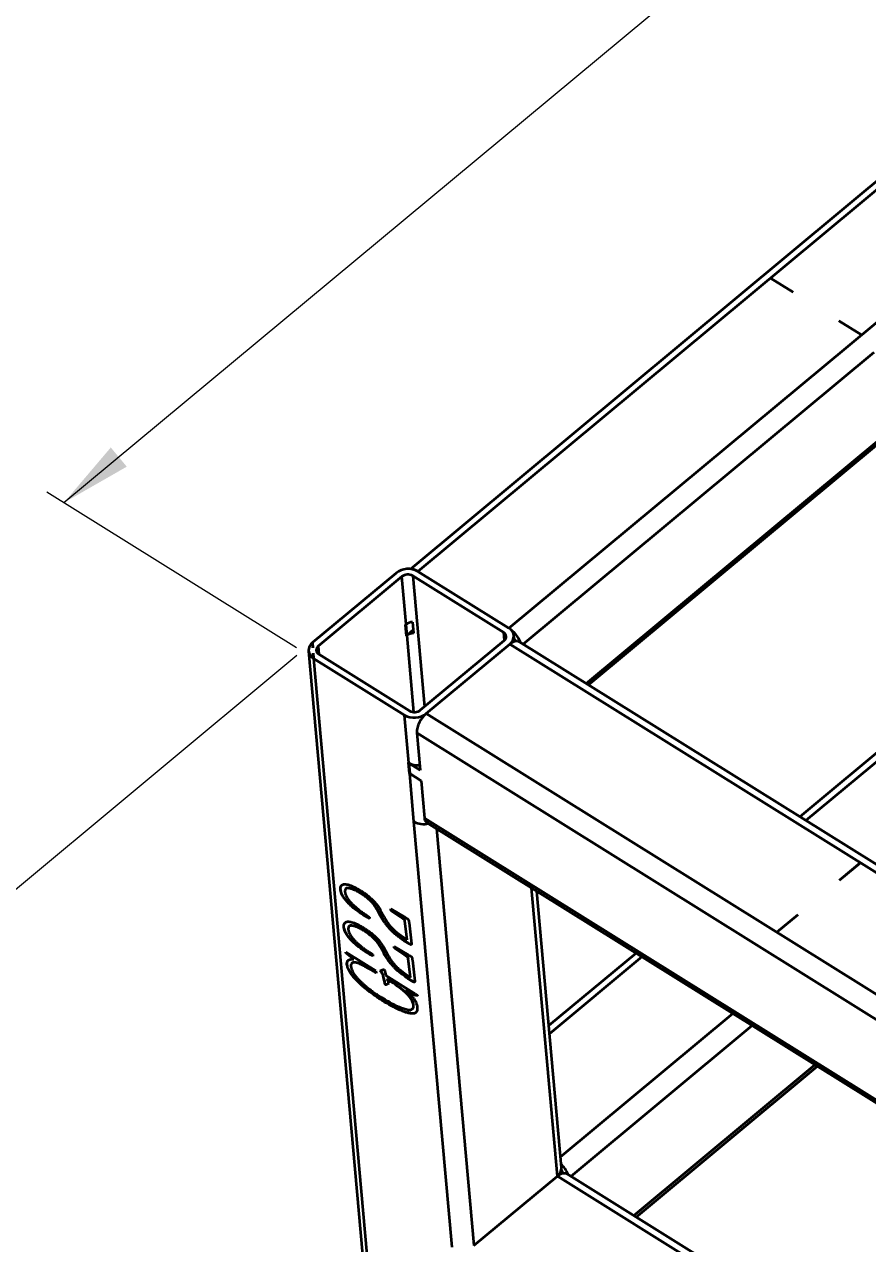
# Model space of a CAD drawing. Header units: millimetres. Extents: x 0 to 14850, y 0 to 10716.
# Drawn here: x 1859 to 3676, y 5630 to 8258 of the extents above; entities that cross this region are included whole.
import ezdxf

# ---------------------------------------------------------------- set-up
doc = ezdxf.new("R2010")
doc.units = ezdxf.units.MM
doc.header["$LTSCALE"] = 50
doc.layers.add('迈迪拼图', color=7, linetype='Continuous', lineweight=0)
doc.styles.add('SLDTEXTSTYLE4', font='SIMSUN.TTC')
doc.dimstyles.new('SLDDIMSTYLE0', dxfattribs={"dimtxt": 175, "dimasz": 175, "dimexe": 0, "dimexo": 0.0625, "dimgap": 43.75, "dimtad": 2, "dimlfac": 0.3, "dimrnd": 1e-09, "dimzin": 12, "dimdsep": 46, "dimtxsty": 'SLDTEXTSTYLE4', "dimsah": 1, "dimcen": 0.09, "dimadec": 0, "dimazin": 3, "dimtfac": 1, "dimtdec": 3, "dimtofl": 0, "dimtmove": 0, "dimatfit": 3, "dimfxl": 0, "dimfrac": 2, "dimtolj": 1, "dimtzin": 12, "dimarcsym": 0})

# ---------------------------------------------------------------- blocks, each defined once
blk = doc.blocks.new('_D')
at = {"layer": '迈迪拼图'}
for p, q in [((2446.4, 6897.1), (1201.3, 5860.7)), ((1235, 5888.8), (7482.3, 1989.1)), ((8693.7, 2997.4), (7448.5, 1961))]:
    blk.add_line(p, q, dxfattribs=at)
for points in [[(1235, 5888.8), (1349.4, 5785.7), (1377.9, 5831.4)], [(7482.3, 1989.1), (7367.9, 2092.3), (7339.4, 2046.6)]]:
    blk.add_solid(points, dxfattribs=at)
at = {"layer": '迈迪拼图', "insert": (4293.7, 4219.6), "char_height": 175, "attachment_point": 1, "rotation": 328.0268, "style": 'SLDTEXTSTYLE4'}
blk.add_mtext('2550', dxfattribs=at)
blk = doc.blocks.new('_D_1')
at = {"layer": '迈迪拼图'}
for p, q in [((6609.8, 10380.1), (6072.1, 10715.7)), ((1944.5, 7226.8), (6108.9, 10692.8)), ((2445.4, 6914.1), (1907.8, 7249.7))]:
    blk.add_line(p, q, dxfattribs=at)
for points in [[(6108.9, 10692.8), (5973.5, 10615.1), (6007.9, 10573.7)], [(1944.5, 7226.8), (2079.9, 7304.4), (2045.5, 7345.8)]]:
    blk.add_solid(points, dxfattribs=at)
at = {"layer": '迈迪拼图', "insert": (3739.9, 8986), "char_height": 175, "attachment_point": 1, "rotation": 39.7708, "style": 'SLDTEXTSTYLE4'}
blk.add_mtext('1850', dxfattribs=at)

msp = doc.modelspace()

# ---------------------------------------------------------------- linework, layer by layer
at = {"color": 7, "linetype": 'Continuous', "lineweight": 35}
for p, q in [((6402.147, 10172.485), (2691.087, 7083.748)), ((6421.419, 10169.804), (2707.286, 7078.51)), ((3467.252, 7710.677), (3467.229, 7710.658)), ((3467.229, 7710.658), (3515.995, 7680.217)), ((3516.017, 7680.236), (3467.252, 7710.677)), ((3467.255, 7710.642), (3467.252, 7710.677)), ((3515.995, 7680.217), (3516.017, 7680.236)), ((2903.279, 6956.167), (3763.833, 7672.411)), ((3613.989, 7619.08), (3613.966, 7619.061)), ((3613.966, 7619.061), (3662.732, 7588.621)), ((3662.754, 7588.64), (3613.989, 7619.08)), ((3613.992, 7619.045), (3613.989, 7619.08)), ((3662.732, 7588.621), (3662.754, 7588.64)), ((3074.951, 6833.855), (3707.714, 7360.508)), ((2660.277, 7075.068), (2480.198, 6925.187)), ((2903.279, 6956.167), (2707.286, 7078.51)), ((4161.943, 7075.579), (3530.134, 6549.721)), ((2672.527, 7067.421), (2492.448, 6917.54)), ((2681.718, 6964.651), (2672.527, 7067.421)), ((2892.024, 6946.799), (2696.031, 7069.142)), ((2680.593, 6963.714), (2681.718, 6964.651)), ((2681.759, 6964.192), (2684.684, 6966.626)), ((2695.622, 6969.086), (2697.756, 6945.229)), ((2682.727, 6939.857), (2680.593, 6963.714)), ((2681.759, 6964.192), (2681.421, 6964.403)), ((2683.811, 6941.252), (2681.759, 6964.192)), ((2683.811, 6941.252), (2682.53, 6942.052)), ((2683.852, 6940.793), (2682.727, 6939.857)), ((2697.121, 6952.33), (2683.811, 6941.252)), ((2915.084, 6927.945), (2913.97, 6940.401)), ((2480.234, 6924.858), (2480.202, 6924.831)), ((2480.202, 6924.831), (2480.845, 6913.831)), ((2480.223, 6924.602), (2480.202, 6924.831)), ((2480.248, 6924.623), (2480.223, 6924.602)), ((2480.223, 6924.602), (2480.852, 6913.831)), ((2480.879, 6913.833), (2480.234, 6924.858)), ((2480.845, 6913.831), (2480.879, 6913.833)), ((2712.94, 6779.905), (2893.019, 6929.786)), ((2725.189, 6772.258), (2905.268, 6922.139)), ((4770.876, 5757.589), (2905.268, 6922.139)), ((4783.474, 5767.361), (2924.971, 6927.476)), ((2471.496, 6906.924), (2594.595, 5530.535)), ((2481.54, 6902.515), (2481.507, 6902.512)), ((2481.507, 6902.512), (2481.508, 6902.5)), ((2481.528, 6902.283), (2481.507, 6902.512)), ((2481.508, 6902.5), (2482.15, 6891.512)), ((2481.554, 6902.285), (2481.528, 6902.283)), ((2481.528, 6902.283), (2481.528, 6902.271)), ((2481.528, 6902.271), (2482.157, 6891.507)), ((2482.185, 6891.49), (2481.54, 6902.515)), ((2482.15, 6891.512), (2482.183, 6891.491)), ((2482.183, 6891.491), (2482.185, 6891.49)), ((2482.187, 6891.159), (2678.18, 6768.816)), ((2482.187, 6891.159), (2605.286, 5514.769)), ((2493.442, 6900.526), (2689.435, 6778.183)), ((2687.372, 6666.045), (2678.18, 6768.816)), ((2725.189, 6772.258), (8482.48, 3178.44)), ((8462.022, 3136.765), (2704.731, 6730.583)), ((2704.731, 6730.583), (2711.912, 6650.294)), ((2687.372, 6666.045), (2686.147, 6666.81)), ((2686.147, 6666.81), (2688.28, 6642.953)), ((2687.712, 6665.836), (2687.413, 6665.587)), ((2687.413, 6665.587), (2689.464, 6642.647)), ((2711.912, 6650.294), (2687.413, 6665.587)), ((2689.357, 6643.849), (2688.28, 6642.953)), ((2688.28, 6642.953), (2689.505, 6642.188)), ((2689.464, 6642.647), (2713.963, 6627.354)), ((2698.697, 6539.418), (2689.505, 6642.188)), ((2713.963, 6627.354), (2721.144, 6547.065)), ((2721.144, 6547.065), (4586.752, 5382.515)), ((2780.763, 5621.825), (2698.697, 6539.418)), ((2726.003, 6537.523), (4587.858, 5375.316)), ((3660.461, 6450.405), (3615.655, 6413.112)), ((3615.68, 6413.097), (3660.486, 6450.389)), ((3660.486, 6450.389), (3660.461, 6450.405)), ((3660.464, 6450.371), (3660.461, 6450.405)), ((3615.655, 6413.112), (3615.68, 6413.097)), ((2540.363, 6394.075), (2540.138, 6393.887)), ((2569.698, 6392.491), (2569.473, 6392.303)), ((3016.553, 5793.41), (2963.247, 6389.431)), ((2581.011, 6344.316), (2580.786, 6344.129)), ((2594.842, 6338.745), (2602.776, 6333.604)), ((2619.433, 6349.801), (2619.208, 6349.614)), ((2626.28, 6336.507), (2619.208, 6349.614)), ((2626.505, 6336.694), (2619.433, 6349.801)), ((2626.034, 6349.37), (2634.437, 6333.737)), ((2626.505, 6336.694), (2626.28, 6336.507)), ((2648.704, 6351.099), (2680.232, 6332.486)), ((2648.984, 6347.975), (2648.704, 6351.099)), ((2649.209, 6348.162), (2648.96, 6350.948)), ((2649.209, 6348.162), (2648.984, 6347.975)), ((2669.937, 6334.048), (2648.984, 6347.975)), ((2670.162, 6334.235), (2649.209, 6348.162)), ((2670.162, 6334.235), (2669.937, 6334.048)), ((3525.638, 6338.191), (3480.832, 6300.898)), ((3480.857, 6300.883), (3525.663, 6338.175)), ((3525.663, 6338.175), (3525.638, 6338.191)), ((3525.641, 6338.157), (3525.638, 6338.191)), ((2547.593, 6313.237), (2547.368, 6313.05)), ((2576.928, 6311.653), (2576.702, 6311.466)), ((2602.776, 6333.604), (2603.079, 6330.213)), ((2679.091, 6325.46), (2678.866, 6325.273)), ((2683.877, 6284.234), (2678.866, 6325.273)), ((2684.102, 6284.421), (2679.091, 6325.46)), ((2688.042, 6321.24), (2693.241, 6275.847)), ((2671.683, 6286.87), (2671.458, 6286.682)), ((2673.79, 6290.97), (2683.877, 6284.234)), ((2684.102, 6284.421), (2683.877, 6284.234)), ((3480.832, 6300.898), (3480.857, 6300.883)), ((2551.602, 6258.217), (2616.528, 6217.688)), ((2551.842, 6255.524), (2551.602, 6258.217)), ((2552.068, 6255.712), (2551.842, 6255.524)), ((2569.087, 6242.218), (2551.842, 6255.524)), ((2552.068, 6255.712), (2551.858, 6258.057)), ((2569.312, 6242.405), (2552.068, 6255.712)), ((2588.241, 6263.479), (2588.016, 6263.292)), ((2602.072, 6257.907), (2610.006, 6252.766)), ((2626.663, 6268.964), (2626.438, 6268.777)), ((2633.509, 6255.67), (2626.438, 6268.777)), ((2633.734, 6255.857), (2626.663, 6268.964)), ((2633.264, 6268.533), (2641.667, 6252.9)), ((2633.734, 6255.857), (2633.509, 6255.67)), ((2655.934, 6270.262), (2687.462, 6251.649)), ((2656.213, 6267.137), (2655.934, 6270.262)), ((2656.439, 6267.325), (2656.189, 6270.111)), ((2656.439, 6267.325), (2656.213, 6267.137)), ((2677.167, 6253.211), (2656.213, 6267.137)), ((2677.392, 6253.398), (2656.439, 6267.325)), ((3177.135, 6255.918), (2989.179, 6099.481)), ((2554.637, 6231.857), (2554.412, 6231.67)), ((2565.414, 6242.816), (2569.087, 6242.218)), ((2569.312, 6242.405), (2569.087, 6242.218)), ((2610.006, 6252.766), (2610.309, 6249.376)), ((2677.392, 6253.398), (2677.167, 6253.211)), ((2686.321, 6244.623), (2686.096, 6244.436)), ((2691.107, 6203.397), (2686.096, 6244.436)), ((2691.332, 6203.584), (2686.321, 6244.623)), ((2695.272, 6240.403), (2700.471, 6195.009)), ((2616.528, 6217.688), (2617.199, 6212.813)), ((2626.24, 6217.777), (2632.136, 6220.436)), ((2628.776, 6214.907), (2626.24, 6217.777)), ((2629.001, 6215.095), (2626.519, 6217.903)), ((2629.001, 6215.095), (2628.776, 6214.907)), ((2632.397, 6207.483), (2632.171, 6207.296)), ((2633.902, 6200.692), (2632.171, 6207.296)), ((2634.127, 6200.88), (2632.397, 6207.483)), ((2635.679, 6218.663), (2636.068, 6216.946)), ((2636.068, 6216.946), (2638.252, 6207.517)), ((2638.252, 6207.517), (2697.924, 6170.268)), ((2678.913, 6206.032), (2678.688, 6205.845)), ((2681.019, 6210.133), (2691.107, 6203.397)), ((2691.332, 6203.584), (2691.107, 6203.397)), ((2634.127, 6200.88), (2633.902, 6200.692)), ((2635.492, 6195.274), (2633.902, 6200.692)), ((2635.717, 6195.462), (2634.127, 6200.88)), ((2635.717, 6195.462), (2635.492, 6195.274)), ((2635.974, 6189.889), (2635.492, 6195.274)), ((2636.199, 6190.077), (2635.717, 6195.462)), ((2636.199, 6190.077), (2635.974, 6189.889)), ((2644.979, 6190.388), (2639.328, 6187.984)), ((2639.553, 6188.171), (2639.328, 6187.984)), ((2644.943, 6190.465), (2639.553, 6188.171)), ((2640.955, 6200.226), (2640.73, 6200.039)), ((2647.957, 6195.308), (2640.73, 6200.039)), ((2648.182, 6195.495), (2640.955, 6200.226)), ((2643.318, 6193.967), (2644.979, 6190.388)), ((2648.182, 6195.495), (2647.957, 6195.308)), ((2680.669, 6176.283), (2680.444, 6176.096)), ((2689.414, 6169.569), (2680.669, 6176.283)), ((2610.658, 6167.23), (2610.433, 6167.043)), ((2689.189, 6169.382), (2680.444, 6176.096)), ((2689.414, 6169.569), (2689.189, 6169.382)), ((2691.63, 6167.199), (2689.189, 6169.382)), ((2691.855, 6167.387), (2689.414, 6169.569)), ((2691.855, 6167.387), (2691.63, 6167.199)), ((2695.339, 6166.279), (2695.114, 6166.091)), ((2699.015, 6165.571), (2695.114, 6166.091)), ((2699.24, 6165.758), (2695.339, 6166.279)), ((2699.24, 6165.758), (2699.015, 6165.571)), ((2702.038, 6164.751), (2699.015, 6165.571)), ((2702.263, 6164.938), (2699.24, 6165.758)), ((2702.263, 6164.938), (2702.038, 6164.751)), ((2697.944, 6142.402), (2697.719, 6142.215)), ((3177.533, 5686.864), (3568.055, 6011.898)), ((3017.667, 5780.954), (3016.553, 5793.41)), ((2827.772, 5625.267), (3007.851, 5775.148)), ((4546.161, 4832.539), (3027.553, 5780.485))]:
    msp.add_line(p, q, dxfattribs=at)
at = {"color": 8, "linetype": 'Continuous', "lineweight": 35}
for p, q in [((3689.539, 7550.245), (2934.298, 6921.653)), ((3069.675, 6837.149), (3705.952, 7366.726)), ((2696.031, 7069.142), (2721.279, 6786.845)), ((4174.796, 7067.556), (3542.987, 6541.697)), ((2698.637, 6775.485), (2683.852, 6940.793)), ((2893.508, 6930.21), (2892.024, 6946.799)), ((2492.448, 6917.54), (2494.001, 6900.178)), ((2747.376, 6524.182), (2827.772, 5625.267)), ((3007.851, 5775.148), (2952.301, 6396.264)), ((3189.988, 6247.894), (2990.737, 6082.057)), ((3014.5, 5816.365), (3385.981, 6125.552)), ((3427.402, 6099.696), (3036.881, 5774.662)), ((3172.257, 5690.158), (3562.779, 6015.191)), ((4547.832, 4813.861), (3007.851, 5775.148))]:
    msp.add_line(p, q, dxfattribs=at)
at = {"color": 7, "linetype": 'Continuous', "lineweight": 35, "flags": 128}
for points in [[(2905.268, 6922.139), (2909.699, 6925.353), (2914.039, 6927.563), (2918.12, 6928.682), (2921.786, 6928.668), (2924.897, 6927.522), (2924.971, 6927.476)], [(2689.505, 6642.188), (2693.648, 6640.012), (2693.772, 6639.958)], [(3007.851, 5775.148), (3012.282, 5778.362), (3016.621, 5780.572), (3020.703, 5781.691), (3024.369, 5781.677), (3027.479, 5780.531), (3027.553, 5780.485)]]:
    msp.add_lwpolyline(points, dxfattribs=at)
at = {"color": 7, "linetype": 'Continuous', "lineweight": 35}
for centre, radius, start, end in [((2686.357, 7041.628), 42.407, 60.426112, 127.950004), ((2685.566, 7050.701), 21.204, 60.426112, 127.950004), ((2691.529, 7055.313), 28.043, 55.81152, 81.454118), ((2694.669, 6948.063), 21.045, 87.40567, 127.980989), ((2696.803, 6924.205), 21.045, 87.40567, 127.980989), ((2887.33, 6937.989), 9.983, 304.74036, 61.950848), ((2868.962, 6903.025), 63.26, 20.844158, 57.146977), ((2893.891, 6938.546), 19.966, 304.74036, 61.950848), ((2491.576, 6908.78), 19.966, 124.74036, 241.950848), ((2498.137, 6909.337), 9.983, 124.74036, 241.950848), ((2892.717, 6920.849), 25.453, 17.441956, 30.939566), ((2699.11, 6805.698), 42.407, 240.426112, 307.950004), ((2699.9, 6796.625), 21.204, 240.426112, 307.950004), ((2760.369, 6729.13), 55.657, 129.203712, 178.503406), ((2707.56, 6700.382), 39.832, 239.547084, 274.927971), ((2733.07, 6547.13), 11.926, 180.31537, 233.661139), ((2972.345, 5756.438), 62.368, 20.758957, 45.750918), ((2995.3, 5773.858), 25.453, 17.441956, 30.939566)]:
    msp.add_arc(centre, radius, start, end, dxfattribs=at)
at = {"color": 8, "linetype": 'Continuous', "lineweight": 35}
for centre, radius, start, end in [((2719.487, 6575.893), 41.984, 240.318498, 284.152638), ((2995.455, 5792.259), 21.129, 305.921872, 3.123729)]:
    msp.add_arc(centre, radius, start, end, dxfattribs=at)
at = {"color": 7, "linetype": 'Continuous', "lineweight": 35}
for points, knots in [([(2540.138, 6393.887), (2540.129, 6394.628), (2540.11, 6396.092), (2540.483, 6397.989), (2541.041, 6399.716), (2542.246, 6401.602), (2544.249, 6403.422), (2546.963, 6404.363), (2549.507, 6404.591), (2551.692, 6404.497), (2554.143, 6404.119), (2557.764, 6403.276), (2562.605, 6401.731), (2568.795, 6398.959), (2575.261, 6395.601), (2581.916, 6391.766), (2588.519, 6387.702), (2592.861, 6384.648), (2594.957, 6383.174)], [0, 0, 0, 0, 0.035668272, 0.070479404, 0.105752699, 0.14113151, 0.212426602, 0.283055132, 0.319966597, 0.358232181, 0.39927559, 0.442882083, 0.533149794, 0.6237359, 0.717188265, 0.814695347, 0.910521743, 1, 1, 1, 1]), ([(2580.786, 6344.129), (2579.428, 6345.059), (2576.802, 6346.858), (2572.999, 6349.653), (2569.465, 6352.346), (2566.126, 6355.064), (2562.834, 6357.973), (2559.482, 6361.292), (2555.962, 6364.994), (2552.418, 6369), (2549.08, 6373.073), (2546.283, 6377.017), (2544.102, 6380.702), (2542.649, 6384.056), (2541.688, 6387.022), (2540.965, 6389.637), (2540.37, 6391.942), (2540.212, 6393.264), (2540.138, 6393.887)], [0, 0, 0, 0, 0.07739329, 0.14966975, 0.2168726, 0.27926888, 0.34156598, 0.40830718, 0.48034243, 0.55775938, 0.6332927, 0.70125462, 0.76230777, 0.81955094, 0.8730981, 0.92088682, 0.96272162, 1, 1, 1, 1]), ([(2540.363, 6394.075), (2540.458, 6395.716), (2540.649, 6398.998), (2542.007, 6401.607), (2543.247, 6402.334), (2543.388, 6402.416)], [0, 0, 0, 0, 0.46989921, 0.93993135, 1, 1, 1, 1]), ([(2581.011, 6344.316), (2579.653, 6345.247), (2577.027, 6347.045), (2573.224, 6349.84), (2569.691, 6352.533), (2566.351, 6355.251), (2563.059, 6358.161), (2559.708, 6361.48), (2556.187, 6365.181), (2552.644, 6369.187), (2549.305, 6373.26), (2546.508, 6377.204), (2544.328, 6380.889), (2542.874, 6384.243), (2541.913, 6387.21), (2541.191, 6389.825), (2540.595, 6392.129), (2540.437, 6393.452), (2540.363, 6394.075)], [0, 0, 0, 0, 0.07739329, 0.14966975, 0.2168726, 0.27926888, 0.34156598, 0.40830718, 0.48034243, 0.55775938, 0.6332927, 0.70125462, 0.76230777, 0.81955094, 0.8730981, 0.92088682, 0.96272162, 1, 1, 1, 1]), ([(2569.473, 6392.303), (2568.148, 6392.821), (2565.565, 6393.832), (2561.863, 6394.993), (2558.52, 6395.617), (2555.428, 6395.969), (2552.817, 6395.597), (2551.031, 6394.087), (2549.969, 6391.632), (2549.945, 6389.367), (2549.932, 6388.181)], [0, 0, 0, 0, 0.13761604, 0.26839697, 0.39555871, 0.51663673, 0.63237463, 0.74612586, 0.8670581, 1, 1, 1, 1]), ([(2549.932, 6388.181), (2549.985, 6387.52), (2550.089, 6386.202), (2550.586, 6384.025), (2551.429, 6381.683), (2552.872, 6378.397), (2555.4, 6374.064), (2559.094, 6368.855), (2563.489, 6363.73), (2568.494, 6358.739), (2574.134, 6353.86), (2580.427, 6348.786), (2587.421, 6343.694), (2592.297, 6340.442), (2594.842, 6338.745)], [0, 0, 0, 0, 0.03910983, 0.07800729, 0.11696477, 0.15779616, 0.24060817, 0.32726753, 0.41765048, 0.51247808, 0.61641783, 0.73222231, 0.86027055, 1, 1, 1, 1]), ([(2569.698, 6392.491), (2567.895, 6393.201), (2564.291, 6394.621), (2559.278, 6395.746), (2554.718, 6396.417), (2552.802, 6395.281), (2551.965, 6394.784)], [0, 0, 0, 0, 0.264982347, 0.529807241, 0.794653933, 1, 1, 1, 1]), ([(2619.208, 6349.614), (2618.618, 6350.678), (2617.486, 6352.719), (2615.715, 6355.683), (2613.871, 6358.384), (2611.954, 6360.949), (2609.771, 6363.527), (2607.114, 6366.212), (2603.978, 6369.224), (2599.129, 6373.495), (2592.76, 6378.75), (2584.996, 6384.088), (2577.202, 6388.69), (2572.089, 6391.08), (2569.473, 6392.303)], [0, 0, 0, 0, 0.05297535, 0.10165906, 0.14762445, 0.18948873, 0.23400071, 0.28620669, 0.34667593, 0.41674083, 0.56269102, 0.70505801, 0.84909115, 1, 1, 1, 1]), ([(2619.433, 6349.801), (2618.844, 6350.865), (2617.711, 6352.906), (2615.94, 6355.87), (2614.096, 6358.572), (2612.179, 6361.136), (2609.996, 6363.714), (2607.339, 6366.399), (2604.203, 6369.411), (2599.354, 6373.683), (2592.985, 6378.937), (2585.221, 6384.275), (2577.427, 6388.878), (2572.314, 6391.268), (2569.698, 6392.491)], [0, 0, 0, 0, 0.05297535, 0.10165906, 0.14762445, 0.18948873, 0.23400071, 0.28620669, 0.34667593, 0.41674083, 0.56269102, 0.70505801, 0.84909115, 1, 1, 1, 1]), ([(2594.957, 6383.174), (2597.13, 6381.484), (2601.498, 6378.087), (2606.82, 6373.282), (2610.906, 6369.398), (2613.666, 6366.528), (2616.121, 6363.795), (2619.03, 6360.189), (2622.462, 6355.406), (2624.806, 6351.446), (2626.034, 6349.37)], [0, 0, 0, 0, 0.18638505, 0.37458113, 0.46621741, 0.54977394, 0.62761339, 0.69808436, 0.84174316, 1, 1, 1, 1]), ([(2603.079, 6330.213), (2601.938, 6330.86), (2599.762, 6332.092), (2596.638, 6333.912), (2593.826, 6335.613), (2590.412, 6337.689), (2586.102, 6340.465), (2582.619, 6342.866), (2580.786, 6344.129)], [0, 0, 0, 0, 0.15459008, 0.29471376, 0.42200728, 0.53336569, 0.75452059, 1, 1, 1, 1]), ([(2603.304, 6330.401), (2602.163, 6331.047), (2599.987, 6332.28), (2596.863, 6334.099), (2594.051, 6335.801), (2590.637, 6337.877), (2586.327, 6340.652), (2582.844, 6343.053), (2581.011, 6344.316)], [0, 0, 0, 0, 0.15459008, 0.29471376, 0.42200728, 0.53336569, 0.75452059, 1, 1, 1, 1]), ([(2671.458, 6286.682), (2670.104, 6287.684), (2667.496, 6289.613), (2663.726, 6292.581), (2660.228, 6295.411), (2656.987, 6298.161), (2654.016, 6300.781), (2651.321, 6303.325), (2648.879, 6305.734), (2646.087, 6308.809), (2643.02, 6312.414), (2639.704, 6316.408), (2636.87, 6320.03), (2633.715, 6324.42), (2630.212, 6329.884), (2627.614, 6334.26), (2626.28, 6336.507)], [0, 0, 0, 0, 0.078821468, 0.151837508, 0.22038219, 0.283869073, 0.343075625, 0.396830801, 0.446619641, 0.492369416, 0.575321751, 0.649668142, 0.715031889, 0.772691544, 0.883272613, 1, 1, 1, 1]), ([(2671.683, 6286.87), (2670.33, 6287.871), (2667.722, 6289.8), (2663.951, 6292.769), (2660.453, 6295.598), (2657.212, 6298.349), (2654.241, 6300.968), (2651.546, 6303.513), (2649.105, 6305.922), (2646.312, 6308.996), (2643.245, 6312.602), (2639.929, 6316.596), (2637.095, 6320.217), (2633.94, 6324.607), (2630.437, 6330.072), (2627.839, 6334.447), (2626.505, 6336.694)], [0, 0, 0, 0, 0.078821468, 0.151837508, 0.22038219, 0.283869073, 0.343075625, 0.396830801, 0.446619641, 0.492369416, 0.575321751, 0.649668142, 0.715031889, 0.772691544, 0.883272613, 1, 1, 1, 1]), ([(2678.866, 6325.273), (2678.806, 6325.8), (2678.699, 6326.735), (2677.567, 6328.239), (2676.313, 6329.214), (2674.758, 6330.506), (2672.557, 6332.122), (2670.881, 6333.354), (2669.937, 6334.048)], [0, 0, 0, 0, 0.153374469, 0.272425072, 0.364768731, 0.515435242, 0.726902986, 1, 1, 1, 1]), ([(2679.091, 6325.46), (2679.031, 6325.987), (2678.924, 6326.923), (2677.792, 6328.426), (2676.538, 6329.401), (2674.983, 6330.693), (2672.782, 6332.309), (2671.106, 6333.541), (2670.162, 6334.235)], [0, 0, 0, 0, 0.153374469, 0.272425072, 0.364768731, 0.515435242, 0.726902986, 1, 1, 1, 1]), ([(2547.368, 6313.05), (2547.359, 6313.791), (2547.34, 6315.255), (2547.713, 6317.151), (2548.27, 6318.879), (2549.476, 6320.764), (2551.478, 6322.585), (2554.192, 6323.525), (2556.737, 6323.754), (2558.922, 6323.66), (2561.372, 6323.281), (2564.994, 6322.439), (2569.834, 6320.894), (2576.025, 6318.122), (2582.491, 6314.763), (2589.146, 6310.928), (2595.748, 6306.864), (2600.09, 6303.811), (2602.187, 6302.337)], [0, 0, 0, 0, 0.035668272, 0.070479404, 0.105752699, 0.14113151, 0.212426602, 0.283055132, 0.319966597, 0.358232181, 0.39927559, 0.442882083, 0.533149794, 0.6237359, 0.717188265, 0.814695347, 0.910521743, 1, 1, 1, 1]), ([(2588.016, 6263.292), (2586.658, 6264.222), (2584.032, 6266.021), (2580.229, 6268.816), (2576.695, 6271.508), (2573.355, 6274.227), (2570.064, 6277.136), (2566.712, 6280.455), (2563.191, 6284.156), (2559.648, 6288.162), (2556.31, 6292.235), (2553.512, 6296.18), (2551.332, 6299.865), (2549.879, 6303.218), (2548.918, 6306.185), (2548.195, 6308.8), (2547.599, 6311.105), (2547.442, 6312.427), (2547.368, 6313.05)], [0, 0, 0, 0, 0.07739329, 0.14966975, 0.2168726, 0.27926888, 0.34156598, 0.40830718, 0.48034243, 0.55775938, 0.6332927, 0.70125462, 0.76230777, 0.81955094, 0.8730981, 0.92088682, 0.96272162, 1, 1, 1, 1]), ([(2547.593, 6313.237), (2547.688, 6314.878), (2547.879, 6318.161), (2549.237, 6320.77), (2550.477, 6321.496), (2550.617, 6321.579)], [0, 0, 0, 0, 0.46989921, 0.93993135, 1, 1, 1, 1]), ([(2588.241, 6263.479), (2586.883, 6264.409), (2584.257, 6266.208), (2580.454, 6269.003), (2576.92, 6271.696), (2573.58, 6274.414), (2570.289, 6277.323), (2566.937, 6280.642), (2563.417, 6284.344), (2559.873, 6288.35), (2556.535, 6292.423), (2553.737, 6296.367), (2551.557, 6300.052), (2550.104, 6303.406), (2549.143, 6306.372), (2548.42, 6308.987), (2547.824, 6311.292), (2547.667, 6312.614), (2547.593, 6313.237)], [0, 0, 0, 0, 0.07739329, 0.14966975, 0.2168726, 0.27926888, 0.34156598, 0.40830718, 0.48034243, 0.55775938, 0.6332927, 0.70125462, 0.76230777, 0.81955094, 0.8730981, 0.92088682, 0.96272162, 1, 1, 1, 1]), ([(2576.702, 6311.466), (2575.378, 6311.984), (2572.795, 6312.995), (2569.093, 6314.155), (2565.75, 6314.78), (2562.657, 6315.132), (2560.047, 6314.76), (2558.261, 6313.249), (2557.198, 6310.795), (2557.175, 6308.53), (2557.162, 6307.344)], [0, 0, 0, 0, 0.13761604, 0.26839697, 0.39555871, 0.51663673, 0.63237463, 0.74612586, 0.8670581, 1, 1, 1, 1]), ([(2576.928, 6311.653), (2575.125, 6312.364), (2571.52, 6313.784), (2566.508, 6314.908), (2561.947, 6315.58), (2560.031, 6314.443), (2559.195, 6313.947)], [0, 0, 0, 0, 0.26498235, 0.52980724, 0.79465393, 1, 1, 1, 1]), ([(2626.438, 6268.777), (2625.848, 6269.84), (2624.716, 6271.882), (2622.945, 6274.845), (2621.101, 6277.547), (2619.183, 6280.112), (2617.001, 6282.69), (2614.343, 6285.374), (2611.207, 6288.386), (2606.358, 6292.658), (2599.99, 6297.913), (2592.225, 6303.251), (2584.432, 6307.853), (2579.319, 6310.243), (2576.702, 6311.466)], [0, 0, 0, 0, 0.05297535, 0.10165906, 0.14762445, 0.18948873, 0.23400071, 0.28620669, 0.34667593, 0.41674083, 0.56269102, 0.70505801, 0.84909115, 1, 1, 1, 1]), ([(2626.663, 6268.964), (2626.073, 6270.028), (2624.941, 6272.069), (2623.17, 6275.033), (2621.326, 6277.734), (2619.409, 6280.299), (2617.226, 6282.877), (2614.568, 6285.562), (2611.432, 6288.574), (2606.584, 6292.845), (2600.215, 6298.1), (2592.45, 6303.438), (2584.657, 6308.04), (2579.544, 6310.43), (2576.928, 6311.653)], [0, 0, 0, 0, 0.05297535, 0.10165906, 0.14762445, 0.18948873, 0.23400071, 0.28620669, 0.34667593, 0.41674083, 0.56269102, 0.70505801, 0.84909115, 1, 1, 1, 1]), ([(2634.437, 6333.737), (2635.582, 6331.701), (2637.749, 6327.849), (2641.175, 6322.324), (2644.794, 6317.286), (2648.661, 6312.73), (2652.588, 6308.641), (2656.509, 6304.702), (2660.8, 6300.939), (2664.63, 6297.752), (2667.826, 6295.221), (2670.046, 6293.566), (2672.006, 6292.125), (2673.22, 6291.339), (2673.79, 6290.97)], [0, 0, 0, 0, 0.121118856, 0.229157247, 0.329517456, 0.427743947, 0.521998124, 0.610739678, 0.704466228, 0.813620264, 0.869251045, 0.918888731, 0.961936423, 1, 1, 1, 1]), ([(2680.232, 6332.486), (2680.844, 6332.14), (2681.913, 6331.535), (2683.321, 6330.685), (2684.301, 6330.077), (2685.099, 6329.56), (2685.83, 6328.896), (2686.642, 6328.141), (2687.229, 6326.986), (2687.464, 6325.63), (2687.855, 6323.591), (2687.973, 6322.1), (2688.042, 6321.24)], [0, 0, 0, 0, 0.1386529, 0.24250407, 0.31703939, 0.3597141, 0.42041649, 0.48589243, 0.53979333, 0.64003359, 0.79234884, 1, 1, 1, 1]), ([(2557.162, 6307.344), (2557.215, 6306.683), (2557.319, 6305.365), (2557.816, 6303.188), (2558.659, 6300.846), (2560.102, 6297.56), (2562.63, 6293.226), (2566.324, 6288.018), (2570.719, 6282.892), (2575.724, 6277.902), (2581.364, 6273.023), (2587.657, 6267.949), (2594.651, 6262.857), (2599.527, 6259.604), (2602.072, 6257.907)], [0, 0, 0, 0, 0.03910983, 0.07800729, 0.11696477, 0.15779616, 0.24060817, 0.32726753, 0.41765048, 0.51247808, 0.61641783, 0.73222231, 0.86027055, 1, 1, 1, 1]), ([(2602.187, 6302.337), (2604.36, 6300.647), (2608.727, 6297.25), (2614.05, 6292.445), (2618.136, 6288.561), (2620.896, 6285.691), (2623.351, 6282.958), (2626.26, 6279.352), (2629.692, 6274.569), (2632.035, 6270.609), (2633.264, 6268.533)], [0, 0, 0, 0, 0.186385054, 0.374581131, 0.466217412, 0.549773939, 0.627613389, 0.698084356, 0.841743162, 1, 1, 1, 1]), ([(2693.241, 6275.847), (2693.294, 6275.299), (2693.398, 6274.213), (2692.324, 6273.88), (2690.998, 6274.246), (2689.386, 6275.048), (2687.233, 6276.241), (2683.506, 6278.5), (2678.183, 6281.971), (2673.769, 6285.063), (2671.458, 6286.682)], [0, 0, 0, 0, 0.06957193, 0.13812929, 0.18421264, 0.25132385, 0.34119282, 0.45429293, 0.71429233, 1, 1, 1, 1]), ([(2692.895, 6274.362), (2692.808, 6274.291), (2692.466, 6274.009), (2691.278, 6274.429), (2688.379, 6275.823), (2681.765, 6279.869), (2675.716, 6284.069), (2671.683, 6286.87)], [0, 0, 0, 0, 0.02350643, 0.0933654, 0.16314669, 0.44205627, 1, 1, 1, 1]), ([(2610.309, 6249.376), (2609.168, 6250.022), (2606.992, 6251.255), (2603.868, 6253.074), (2601.056, 6254.776), (2597.641, 6256.852), (2593.332, 6259.628), (2589.849, 6262.029), (2588.016, 6263.292)], [0, 0, 0, 0, 0.15459008, 0.29471376, 0.42200728, 0.53336569, 0.75452059, 1, 1, 1, 1]), ([(2610.534, 6249.563), (2609.393, 6250.21), (2607.217, 6251.442), (2604.093, 6253.262), (2601.281, 6254.963), (2597.866, 6257.039), (2593.557, 6259.815), (2590.074, 6262.216), (2588.241, 6263.479)], [0, 0, 0, 0, 0.15459008, 0.29471376, 0.42200728, 0.53336569, 0.75452059, 1, 1, 1, 1]), ([(2678.688, 6205.845), (2677.334, 6206.846), (2674.726, 6208.776), (2670.956, 6211.744), (2667.457, 6214.574), (2664.216, 6217.324), (2661.245, 6219.943), (2658.551, 6222.488), (2656.109, 6224.897), (2653.317, 6227.971), (2650.25, 6231.577), (2646.933, 6235.571), (2644.099, 6239.193), (2640.945, 6243.583), (2637.442, 6249.047), (2634.844, 6253.423), (2633.509, 6255.67)], [0, 0, 0, 0, 0.078821468, 0.151837508, 0.22038219, 0.283869073, 0.343075625, 0.396830801, 0.446619641, 0.492369416, 0.575321751, 0.649668142, 0.715031889, 0.772691544, 0.883272613, 1, 1, 1, 1]), ([(2678.913, 6206.032), (2677.559, 6207.034), (2674.951, 6208.963), (2671.181, 6211.931), (2667.683, 6214.761), (2664.441, 6217.511), (2661.47, 6220.131), (2658.776, 6222.675), (2656.334, 6225.084), (2653.542, 6228.159), (2650.475, 6231.764), (2647.158, 6235.758), (2644.324, 6239.38), (2641.17, 6243.77), (2637.667, 6249.234), (2635.069, 6253.61), (2633.734, 6255.857)], [0, 0, 0, 0, 0.078821468, 0.151837508, 0.22038219, 0.283869073, 0.343075625, 0.396830801, 0.446619641, 0.492369416, 0.575321751, 0.649668142, 0.715031889, 0.772691544, 0.883272613, 1, 1, 1, 1]), ([(2554.412, 6231.67), (2554.362, 6232.393), (2554.265, 6233.803), (2554.456, 6235.649), (2554.844, 6237.27), (2555.671, 6239.139), (2557.39, 6240.879), (2559.742, 6241.863), (2561.783, 6242.34), (2563.125, 6242.661), (2564.321, 6242.794), (2565.077, 6242.809), (2565.414, 6242.816)], [0, 0, 0, 0, 0.09357993, 0.18253261, 0.2691195, 0.35434016, 0.52851316, 0.7140203, 0.80625058, 0.88353287, 0.94813135, 1, 1, 1, 1]), ([(2610.433, 6167.043), (2607.532, 6169.205), (2601.556, 6173.658), (2594.043, 6179.671), (2587.926, 6184.884), (2583.357, 6188.988), (2578.889, 6193.25), (2574.59, 6197.605), (2570.611, 6201.895), (2567.09, 6205.997), (2564.137, 6209.855), (2561.727, 6213.438), (2559.82, 6216.68), (2558.241, 6219.529), (2557.051, 6221.997), (2555.948, 6224.791), (2555.07, 6228.012), (2554.635, 6230.43), (2554.412, 6231.67)], [0, 0, 0, 0, 0.12694167, 0.26146112, 0.33017597, 0.39827101, 0.46610463, 0.53343436, 0.59774158, 0.65544754, 0.70739664, 0.75437986, 0.79661379, 0.83374279, 0.86530277, 0.8930548, 0.94516688, 1, 1, 1, 1]), ([(2554.637, 6231.857), (2554.578, 6233.999), (2554.478, 6237.594), (2556.398, 6239.318), (2557.174, 6240.015)], [0, 0, 0, 0, 0.59567465, 1, 1, 1, 1]), ([(2610.658, 6167.23), (2607.757, 6169.392), (2601.781, 6173.846), (2594.268, 6179.858), (2588.151, 6185.071), (2583.582, 6189.175), (2579.114, 6193.437), (2574.815, 6197.793), (2570.836, 6202.083), (2567.315, 6206.184), (2564.362, 6210.043), (2561.952, 6213.625), (2560.045, 6216.868), (2558.466, 6219.717), (2557.276, 6222.184), (2556.173, 6224.978), (2555.295, 6228.199), (2554.86, 6230.617), (2554.637, 6231.857)], [0, 0, 0, 0, 0.12694167, 0.26146112, 0.33017597, 0.39827101, 0.46610463, 0.53343436, 0.59774158, 0.65544754, 0.70739664, 0.75437986, 0.79661379, 0.83374279, 0.86530277, 0.8930548, 0.94516688, 1, 1, 1, 1]), ([(2617.199, 6212.813), (2616.075, 6213.514), (2613.637, 6215.034), (2609.814, 6217.434), (2605.747, 6219.916), (2602.269, 6221.952), (2599.338, 6223.62), (2596.851, 6224.97), (2594.037, 6226.524), (2590.055, 6228.585), (2585.231, 6231.089), (2579.936, 6233.412), (2575.109, 6235.078), (2571.522, 6235.592), (2568.804, 6235.753), (2567.128, 6235.459), (2565.685, 6234.977), (2564.236, 6233.866), (2562.969, 6231.791), (2562.768, 6229.431), (2562.664, 6228.213)], [0, 0, 0, 0, 0.05138787, 0.11143055, 0.17472802, 0.23753358, 0.27114065, 0.30968322, 0.35258372, 0.40102898, 0.49489622, 0.57669044, 0.65230007, 0.7309205, 0.7693376, 0.80507551, 0.83835449, 0.87048835, 0.93316566, 1, 1, 1, 1]), ([(2617.424, 6213), (2611.952, 6216.409), (2601.01, 6223.227), (2587.527, 6230.417), (2576.932, 6235.01), (2570.728, 6235.985), (2566.693, 6235.933), (2565.738, 6234.79), (2565.554, 6234.57)], [0, 0, 0, 0, 0.29314588, 0.58625943, 0.7328154, 0.8792008, 0.97667104, 1, 1, 1, 1]), ([(2641.667, 6252.9), (2642.812, 6250.864), (2644.978, 6247.012), (2648.404, 6241.487), (2652.024, 6236.448), (2655.891, 6231.893), (2659.818, 6227.803), (2663.739, 6223.865), (2668.03, 6220.102), (2671.859, 6216.915), (2675.056, 6214.384), (2677.276, 6212.729), (2679.235, 6211.287), (2680.45, 6210.502), (2681.019, 6210.133)], [0, 0, 0, 0, 0.121118856, 0.229157247, 0.329517456, 0.427743947, 0.521998124, 0.610739678, 0.704466228, 0.813620264, 0.869251045, 0.918888731, 0.961936423, 1, 1, 1, 1]), ([(2686.096, 6244.436), (2686.036, 6244.962), (2685.929, 6245.898), (2684.797, 6247.402), (2683.543, 6248.377), (2681.988, 6249.668), (2679.787, 6251.285), (2678.111, 6252.516), (2677.167, 6253.211)], [0, 0, 0, 0, 0.153374469, 0.272425072, 0.364768731, 0.515435242, 0.726902986, 1, 1, 1, 1]), ([(2686.321, 6244.623), (2686.261, 6245.15), (2686.154, 6246.086), (2685.022, 6247.589), (2683.768, 6248.564), (2682.213, 6249.856), (2680.012, 6251.472), (2678.336, 6252.704), (2677.392, 6253.398)], [0, 0, 0, 0, 0.153374469, 0.272425072, 0.364768731, 0.515435242, 0.726902986, 1, 1, 1, 1]), ([(2687.462, 6251.649), (2688.074, 6251.303), (2689.143, 6250.697), (2690.551, 6249.848), (2691.53, 6249.24), (2692.329, 6248.722), (2693.059, 6248.059), (2693.872, 6247.304), (2694.459, 6246.148), (2694.694, 6244.793), (2695.085, 6242.754), (2695.203, 6241.263), (2695.272, 6240.403)], [0, 0, 0, 0, 0.1386529, 0.24250407, 0.31703939, 0.3597141, 0.42041649, 0.48589243, 0.53979333, 0.64003359, 0.79234884, 1, 1, 1, 1]), ([(2562.664, 6228.213), (2562.759, 6227.158), (2562.943, 6225.11), (2563.801, 6221.742), (2565.119, 6218.287), (2566.873, 6214.709), (2569.16, 6210.98), (2572.042, 6207.086), (2575.443, 6202.98), (2579.349, 6198.772), (2583.552, 6194.545), (2587.913, 6190.454), (2592.319, 6186.525), (2598.192, 6181.688), (2605.346, 6176.183), (2613.672, 6170.262), (2621.699, 6164.962), (2626.971, 6161.634), (2629.6, 6159.974)], [0, 0, 0, 0, 0.04294049, 0.08334892, 0.12364606, 0.16327157, 0.20475914, 0.249858, 0.29949009, 0.35407887, 0.41151004, 0.46882914, 0.52599314, 0.58308569, 0.69441988, 0.79884753, 0.8996957, 1, 1, 1, 1]), ([(2632.171, 6207.296), (2632.064, 6207.753), (2631.785, 6208.944), (2630.93, 6211.009), (2630.093, 6213.127), (2629.144, 6214.41), (2628.776, 6214.907)], [0, 0, 0, 0, 0.19151749, 0.49874299, 0.80580006, 1, 1, 1, 1]), ([(2632.397, 6207.483), (2632.289, 6207.94), (2632.01, 6209.131), (2631.155, 6211.197), (2630.318, 6213.315), (2629.369, 6214.598), (2629.001, 6215.095)], [0, 0, 0, 0, 0.19151749, 0.49874299, 0.80580006, 1, 1, 1, 1]), ([(2632.136, 6220.436), (2632.441, 6220.485), (2633.021, 6220.579), (2634.116, 6220.071), (2635.073, 6219.472), (2635.51, 6218.889), (2635.679, 6218.663)], [0, 0, 0, 0, 0.31628752, 0.60162371, 0.84553076, 1, 1, 1, 1]), ([(2700.471, 6195.009), (2700.523, 6194.462), (2700.628, 6193.376), (2699.554, 6193.043), (2698.228, 6193.409), (2696.616, 6194.21), (2694.463, 6195.404), (2690.736, 6197.662), (2685.413, 6201.134), (2680.999, 6204.226), (2678.688, 6205.845)], [0, 0, 0, 0, 0.06957193, 0.13812929, 0.18421264, 0.25132385, 0.34119282, 0.45429293, 0.71429233, 1, 1, 1, 1]), ([(2700.124, 6193.525), (2700.038, 6193.454), (2699.696, 6193.172), (2698.507, 6193.592), (2695.609, 6194.986), (2688.995, 6199.032), (2682.946, 6203.232), (2678.913, 6206.032)], [0, 0, 0, 0, 0.02350643, 0.0933654, 0.16314669, 0.44205627, 1, 1, 1, 1]), ([(2639.328, 6187.984), (2639.051, 6187.787), (2638.632, 6187.49), (2637.742, 6187.473), (2637.138, 6188.138), (2636.62, 6188.569), (2636.258, 6189.219), (2636.077, 6189.646), (2635.974, 6189.889)], [0, 0, 0, 0, 0.34768372, 0.52603303, 0.64727216, 0.74695402, 0.85593445, 1, 1, 1, 1]), ([(2639.553, 6188.171), (2639.276, 6187.975), (2638.858, 6187.678), (2637.967, 6187.661), (2637.363, 6188.325), (2636.845, 6188.756), (2636.483, 6189.407), (2636.302, 6189.834), (2636.199, 6190.077)], [0, 0, 0, 0, 0.34768372, 0.52603303, 0.64727216, 0.74695402, 0.85593445, 1, 1, 1, 1]), ([(2640.73, 6200.039), (2641.024, 6199.309), (2641.553, 6197.996), (2642.331, 6196.24), (2642.867, 6194.953), (2643.191, 6194.244), (2643.318, 6193.967)], [0, 0, 0, 0, 0.36279874, 0.65247481, 0.86399134, 1, 1, 1, 1]), ([(2697.719, 6142.215), (2697.658, 6143.249), (2697.537, 6145.328), (2696.514, 6148.953), (2694.969, 6152.839), (2692.562, 6157.011), (2689.514, 6161.386), (2685.71, 6165.825), (2681.423, 6170.312), (2676.704, 6174.474), (2671.83, 6178.459), (2666.921, 6182.1), (2662.164, 6185.532), (2657.535, 6188.805), (2652.831, 6192.082), (2649.632, 6194.199), (2647.957, 6195.308)], [0, 0, 0, 0, 0.05592839, 0.11238408, 0.17075918, 0.23085144, 0.29537382, 0.36705118, 0.44366651, 0.5233505, 0.6053367, 0.68742428, 0.76680106, 0.84131129, 0.91689287, 1, 1, 1, 1]), ([(2697.944, 6142.402), (2697.883, 6143.437), (2697.762, 6145.516), (2696.739, 6149.141), (2695.194, 6153.027), (2692.787, 6157.198), (2689.739, 6161.574), (2685.935, 6166.012), (2681.648, 6170.499), (2676.929, 6174.661), (2672.055, 6178.647), (2667.147, 6182.287), (2662.389, 6185.719), (2657.761, 6188.992), (2653.056, 6192.269), (2649.858, 6194.386), (2648.182, 6195.495)], [0, 0, 0, 0, 0.05592839, 0.11238408, 0.17075918, 0.23085144, 0.29537382, 0.36705118, 0.44366651, 0.5233505, 0.6053367, 0.68742428, 0.76680106, 0.84131129, 0.91689287, 1, 1, 1, 1]), ([(2705.527, 6140.73), (2705.735, 6139.206), (2706.151, 6136.166), (2705.62, 6132.415), (2704.383, 6129.38), (2702.786, 6127.456), (2701.081, 6126.406), (2699.479, 6125.89), (2697.612, 6125.555), (2695.413, 6125.481), (2692.911, 6125.633), (2690.065, 6126.022), (2686.873, 6126.651), (2683.354, 6127.489), (2679.522, 6128.644), (2675.4, 6130.081), (2671.021, 6131.787), (2664.952, 6134.399), (2657.51, 6137.885), (2648.718, 6142.531), (2639.872, 6147.715), (2630.593, 6153.365), (2620.686, 6159.755), (2613.902, 6164.577), (2610.433, 6167.043)], [0, 0, 0, 0, 0.04029717, 0.08034985, 0.11946331, 0.15760722, 0.17700726, 0.19757406, 0.22015149, 0.24427772, 0.2705181, 0.29898027, 0.33042579, 0.36424276, 0.40027546, 0.43765362, 0.47740955, 0.51865236, 0.59949348, 0.67353727, 0.74694795, 0.82694323, 0.91150874, 1, 1, 1, 1]), ([(2701.106, 6126.814), (2700.917, 6126.652), (2699.521, 6125.461), (2694.479, 6125.663), (2686.997, 6126.656), (2678.054, 6129.275), (2665.707, 6134.152), (2649.761, 6142.015), (2630.258, 6153.647), (2617.191, 6162.703), (2610.658, 6167.23)], [0, 0, 0, 0, 0.01187047, 0.08779082, 0.1891063, 0.29045516, 0.39182916, 0.59451438, 0.79727537, 1, 1, 1, 1]), ([(2629.6, 6159.974), (2634.134, 6157.229), (2643.203, 6151.737), (2656.658, 6144.552), (2668.765, 6139.018), (2679.381, 6135.277), (2687.458, 6133.35), (2692.762, 6133.682), (2694.395, 6135.211), (2694.947, 6135.729)], [0, 0, 0, 0, 0.19040229, 0.38080934, 0.57113871, 0.71391716, 0.85647545, 0.95143425, 1, 1, 1, 1]), ([(2680.444, 6176.096), (2681.187, 6175.388), (2682.985, 6173.678), (2686.106, 6170.805), (2689.941, 6167.179), (2693.386, 6163.591), (2696.245, 6160.377), (2698.26, 6157.688), (2700.113, 6154.84), (2701.753, 6151.887), (2703.192, 6148.924), (2704.291, 6146.049), (2705.136, 6143.281), (2705.397, 6141.578), (2705.527, 6140.73)], [0, 0, 0, 0, 0.06656853, 0.16087663, 0.27692935, 0.4089062, 0.47861176, 0.54960677, 0.62194033, 0.69840811, 0.77559519, 0.84957493, 0.92511671, 1, 1, 1, 1]), ([(2695.114, 6166.091), (2694.506, 6166.17), (2693.426, 6166.309), (2692.176, 6166.929), (2691.63, 6167.199)], [0, 0, 0, 0, 0.56311582, 1, 1, 1, 1]), ([(2695.339, 6166.279), (2694.731, 6166.357), (2693.651, 6166.497), (2692.401, 6167.116), (2691.855, 6167.387)], [0, 0, 0, 0, 0.56311582, 1, 1, 1, 1]), ([(2697.924, 6170.268), (2698.611, 6169.843), (2699.9, 6169.044), (2701.689, 6167.888), (2703.199, 6166.917), (2704.398, 6166.135), (2705.343, 6165.522), (2705.927, 6165.008), (2706.38, 6164.734), (2706.563, 6164.18), (2705.367, 6164.555), (2704.502, 6164.324), (2703.187, 6164.464), (2702.358, 6164.671), (2702.038, 6164.751)], [0, 0, 0, 0, 0.14640709, 0.2751691, 0.38121808, 0.46708004, 0.53290469, 0.57648018, 0.60283423, 0.61081664, 0.67707546, 0.80099581, 0.92310323, 1, 1, 1, 1]), ([(2706.304, 6164.523), (2706.194, 6164.544), (2705.787, 6164.621), (2704.518, 6164.604), (2703.245, 6164.793), (2702.263, 6164.938)], [0, 0, 0, 0, 0.07781984, 0.28875592, 1, 1, 1, 1]), ([(2695.385, 6136.073), (2695.843, 6136.364), (2697.563, 6137.456), (2697.653, 6140.201), (2697.719, 6142.215)], [0, 0, 0, 0, 0.266416625, 1, 1, 1, 1]), ([(2695.61, 6136.261), (2696.069, 6136.552), (2697.788, 6137.643), (2697.878, 6140.388), (2697.944, 6142.402)], [0, 0, 0, 0, 0.266416625, 1, 1, 1, 1])]:
    msp.add_open_spline(points, degree=3, knots=knots, dxfattribs=at)

# ---------------------------------------------------------------- dimensions: what is measured, and where the dimension line sits
at = {"layer": '迈迪拼图'}
for base, p1, p2, angle, picture, middle in [((6108.876, 10692.763), (2482.187, 6891.159), (6646.518, 10357.156), 39.770812, '_D_1', (4026.71, 8959.765)), ((7482.296, 1989.144), (2480.198, 6925.187), (8727.471, 3025.511), 328.02675, '_D', (4358.659, 3938.982))]:
    dim = msp.add_linear_dim(base=base, p1=p1, p2=p2, angle=angle, dimstyle='SLDDIMSTYLE0', dxfattribs=at)
    dim.commit()
    dim.dimension.update_dxf_attribs({"geometry": picture, "text_midpoint": middle, "dimtype": 160})

doc.saveas('drawing.dxf')
